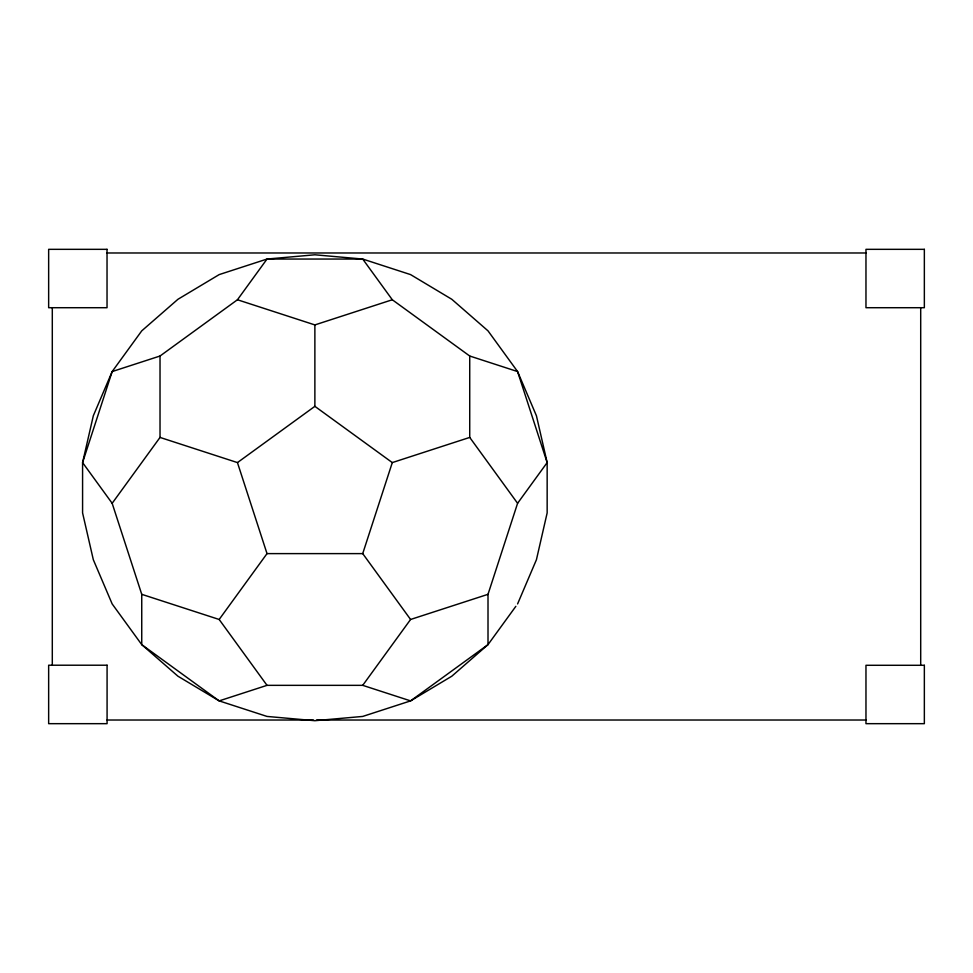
<?xml version="1.0" encoding="UTF-8"?>
<svg xmlns="http://www.w3.org/2000/svg" width="973" height="973" viewBox="0 0 973 973"><rect width="100%" height="100%" fill="white"/><g stroke="black" fill="none" stroke-linecap="round" stroke-linejoin="round"><path stroke-width="1.46" d="M488.008 594.321L410.582 619.473L362.722 553.613L392.301 462.589L469.728 437.424L517.587 503.296L488.008 594.321L488.008 644.637L451.8 676.211L410.582 700.888L362.722 716.432L314.875 720.701L267.016 716.432L219.168 700.888L177.95 676.211L141.742 644.637L112.163 603.929L93.323 559.73L82.583 512.905L82.583 462.589L93.323 415.763L112.163 371.564L141.742 330.856L177.95 299.283L219.168 274.605L267.016 259.049L314.875 254.792L362.722 259.049L410.582 274.605L451.8 299.283L488.008 330.856L517.587 371.564L536.427 415.763L547.154 462.589L547.154 512.905L536.427 559.73L517.587 603.929M515.848 606.325L488.008 644.637L410.582 700.888L362.722 685.345L267.016 685.345L219.168 700.888L141.742 644.637L141.742 594.321L112.163 503.296L82.583 462.589L112.163 371.564L160.022 356.021L237.448 299.757L267.016 259.049L362.722 259.049L392.301 299.757L469.728 356.021L517.587 371.564L547.154 462.589L517.587 503.296M112.163 503.296L160.022 437.424L160.022 356.021M141.742 594.321L219.168 619.473L267.016 553.613L237.448 462.589L160.022 437.424M362.722 685.345L410.582 619.473M237.448 462.589L314.875 406.337L314.875 324.921L237.448 299.757M314.875 324.921L392.301 299.757M107.03 252.98L865.97 252.98M267.016 553.613L362.722 553.613M107.079 720.02L313.501 720.02M316.529 720.02L865.97 720.02M314.875 406.337L392.301 462.589M219.168 619.473L267.016 685.345M920.701 307.711L920.701 665.289M469.728 356.021L469.728 437.424M52.299 307.711L52.299 665.216M107.03 249.331L48.65 249.331L48.65 307.711L107.03 307.711L107.03 249.331M924.35 249.331L865.97 249.331L865.97 307.711L924.35 307.711L924.35 249.331M107.079 665.216L48.65 665.216L48.65 723.669L107.079 723.669L107.079 665.216M924.35 665.289L865.97 665.289L865.97 723.669L924.35 723.669L924.35 665.289"/></g></svg>
